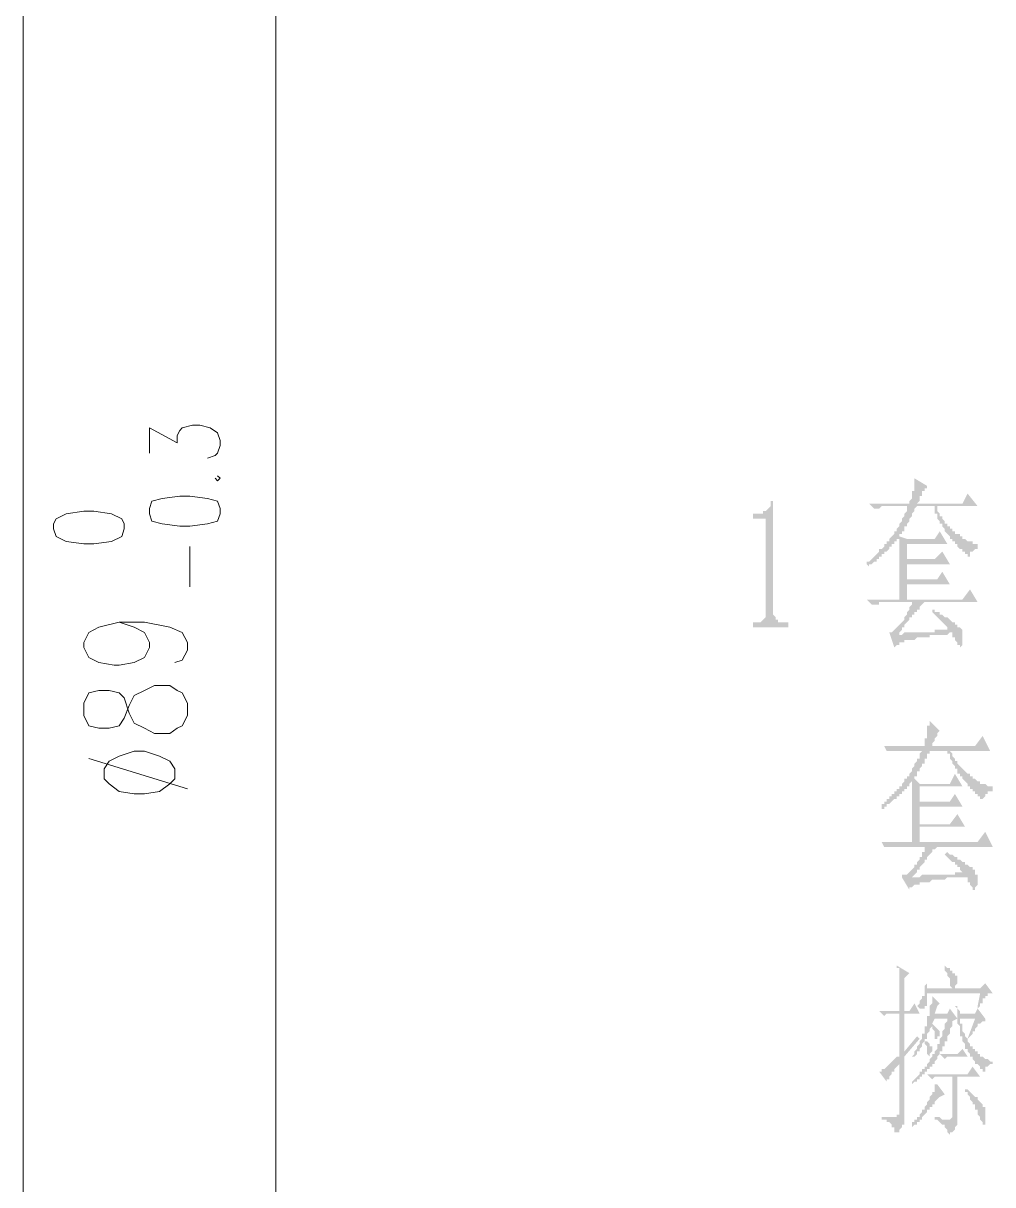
# Model space of a CAD drawing. Header units: millimetres. Extents: x 0 to 275, y 0 to 194.
# Drawn here: x 181.48 to 205.87, y 105.78 to 135 of the extents above; entities that cross this region are included whole.
import ezdxf

# ---------------------------------------------------------------- set-up
doc = ezdxf.new("R2010")
doc.units = ezdxf.units.MM

msp = doc.modelspace()

# ---------------------------------------------------------------- hatches: boundary and pattern name
h = msp.add_hatch(color=0)
h.dxf.hatch_style = 2
h.paths.add_polyline_path([(202.7555, 122.914833), (202.8825, 122.787833), (202.946, 122.787833), (203.0095, 122.787833), (203.073, 122.851333), (203.1365, 122.851333), (203.708, 122.851333), (203.708, 122.787833), (203.708, 122.724333), (203.6445, 122.660833), (203.6445, 122.597333), (203.581, 122.533833), (203.581, 122.470333), (203.5175, 122.406833), (203.5175, 122.343333), (203.454, 122.279833), (203.454, 122.216333), (203.3905, 122.216333), (203.3905, 122.152833), (203.327, 122.089333), (203.2635, 122.025833), (203.2635, 121.962333), (203.2, 121.962333), (203.2, 121.898833), (203.1365, 121.898833), (203.1365, 121.835333), (203.073, 121.771833), (203.0095, 121.771833), (203.0095, 121.708333), (202.946, 121.644833), (202.8825, 121.581333), (202.819, 121.517833), (202.7555, 121.454333), (202.692, 121.454333), (202.692, 121.390833), (202.7555, 121.327333), (202.7555, 121.390833), (202.819, 121.390833), (202.8825, 121.454333), (202.946, 121.454333), (202.946, 121.517833), (203.0095, 121.517833), (203.0095, 121.581333), (203.073, 121.581333), (203.073, 121.644833), (203.1365, 121.644833), (203.1365, 121.708333), (203.2, 121.708333), (203.2635, 121.771833), (203.2635, 121.835333), (203.327, 121.835333), (203.327, 121.898833), (203.3905, 121.898833), (203.3905, 121.962333), (203.454, 121.962333), (203.454, 122.025833), (203.5175, 122.025833), (203.5175, 122.089333), (203.5175, 120.501833), (202.692, 120.501833), (202.819, 120.374833), (202.8825, 120.374833), (202.946, 120.374833), (203.0095, 120.374833), (203.0095, 120.438333), (203.073, 120.438333), (203.835, 120.438333), (203.835, 120.374833), (203.7715, 120.311333), (203.7715, 120.247833), (203.708, 120.184333), (203.708, 120.120833), (203.6445, 120.057333), (203.6445, 119.993833), (203.581, 119.930333), (203.5175, 119.866833), (203.454, 119.803333), (203.3905, 119.739833), (203.327, 119.676333), (203.2635, 119.676333), (203.3905, 119.295333), (203.454, 119.358833), (203.5175, 119.358833), (203.5175, 119.422333), (203.581, 119.422333), (203.6445, 119.422333), (203.6445, 119.485833), (203.708, 119.485833), (203.7715, 119.485833), (203.835, 119.485833), (203.8985, 119.485833), (203.962, 119.549333), (204.0255, 119.549333), (204.089, 119.549333), (204.1525, 119.549333), (204.216, 119.549333), (204.2795, 119.549333), (204.2795, 119.612833), (204.343, 119.612833), (204.4065, 119.612833), (204.47, 119.612833), (204.5335, 119.612833), (204.597, 119.612833), (204.6605, 119.612833), (204.724, 119.612833), (204.7875, 119.676333), (204.851, 119.676333), (204.851, 119.612833), (204.851, 119.549333), (204.9145, 119.549333), (204.9145, 119.485833), (204.978, 119.422333), (204.978, 119.358833), (205.0415, 119.358833), (205.0415, 119.295333), (205.105, 119.358833), (205.105, 119.422333), (205.105, 119.485833), (205.105, 119.549333), (205.105, 119.612833), (205.105, 119.676333), (205.105, 119.739833), (205.0415, 119.803333), (204.978, 119.803333), (204.978, 119.866833), (204.9145, 119.866833), (204.9145, 119.930333), (204.851, 119.930333), (204.7875, 119.993833), (204.724, 120.057333), (204.6605, 120.057333), (204.597, 120.120833), (204.5335, 120.120833), (204.5335, 120.184333), (204.47, 120.184333), (204.4065, 120.184333), (204.4065, 120.247833), (204.343, 120.247833), (204.343, 120.184333), (204.4065, 120.120833), (204.47, 120.057333), (204.5335, 119.993833), (204.597, 119.930333), (204.6605, 119.866833), (204.724, 119.803333), (204.724, 119.739833), (204.7875, 119.739833), (204.724, 119.739833), (204.6605, 119.739833), (204.597, 119.739833), (204.5335, 119.739833), (204.47, 119.739833), (204.4065, 119.739833), (204.4065, 119.676333), (204.343, 119.676333), (204.2795, 119.676333), (204.216, 119.676333), (204.1525, 119.676333), (204.089, 119.676333), (204.0255, 119.676333), (203.962, 119.676333), (203.8985, 119.676333), (203.835, 119.676333), (203.7715, 119.676333), (203.708, 119.676333), (203.6445, 119.676333), (203.581, 119.612833), (203.5175, 119.612833), (203.5175, 119.676333), (203.581, 119.739833), (203.581, 119.803333), (203.6445, 119.803333), (203.6445, 119.866833), (203.708, 119.930333), (203.7715, 119.993833), (203.7715, 120.057333), (203.835, 120.057333), (203.835, 120.120833), (203.8985, 120.120833), (203.8985, 120.184333), (203.962, 120.184333), (203.962, 120.247833), (204.0255, 120.247833), (204.0255, 120.311333), (204.089, 120.374833), (204.1525, 120.438333), (205.486, 120.438333), (205.2955, 120.755833), (205.105, 120.501833), (203.708, 120.501833), (203.708, 120.882833), (204.7875, 120.882833), (204.597, 121.200333), (204.47, 121.009833), (203.708, 121.009833), (203.708, 121.390833), (204.7875, 121.390833), (204.597, 121.708333), (204.4065, 121.517833), (203.708, 121.517833), (203.708, 121.898833), (204.724, 121.898833), (204.5335, 122.216333), (204.4065, 122.025833), (203.708, 122.025833), (203.5175, 122.089333), (203.5175, 122.152833), (203.581, 122.152833), (203.581, 122.216333), (203.6445, 122.216333), (203.6445, 122.279833), (203.6445, 122.343333), (203.708, 122.343333), (203.708, 122.406833), (203.7715, 122.470333), (203.7715, 122.533833), (203.835, 122.597333), (203.835, 122.660833), (203.8985, 122.724333), (203.8985, 122.787833), (203.962, 122.851333), (204.4065, 122.851333), (204.4065, 122.787833), (204.4065, 122.724333), (204.4065, 122.660833), (204.47, 122.660833), (204.47, 122.597333), (204.47, 122.533833), (204.5335, 122.470333), (204.5335, 122.406833), (204.597, 122.406833), (204.597, 122.343333), (204.6605, 122.279833), (204.6605, 122.216333), (204.724, 122.152833), (204.7875, 122.089333), (204.7875, 122.025833), (204.851, 122.025833), (204.851, 121.962333), (204.9145, 121.962333), (204.9145, 121.898833), (204.978, 121.898833), (204.978, 121.835333), (205.0415, 121.771833), (205.105, 121.771833), (205.105, 121.708333), (205.1685, 121.708333), (205.1685, 121.644833), (205.232, 121.644833), (205.232, 121.581333), (205.2955, 121.581333), (205.2955, 121.644833), (205.2955, 121.708333), (205.359, 121.708333), (205.4225, 121.771833), (205.486, 121.771833), (205.486, 121.898833), (205.4225, 121.898833), (205.359, 121.898833), (205.359, 121.962333), (205.2955, 121.962333), (205.232, 121.962333), (205.1685, 122.025833), (205.105, 122.025833), (205.105, 122.089333), (205.0415, 122.089333), (205.0415, 122.152833), (204.978, 122.152833), (204.9145, 122.152833), (204.9145, 122.216333), (204.851, 122.216333), (204.851, 122.279833), (204.7875, 122.279833), (204.7875, 122.343333), (204.724, 122.343333), (204.724, 122.406833), (204.6605, 122.406833), (204.6605, 122.470333), (204.597, 122.533833), (204.597, 122.597333), (204.5335, 122.597333), (204.5335, 122.660833), (204.47, 122.724333), (204.47, 122.787833), (204.47, 122.851333), (204.4065, 122.851333), (205.486, 122.851333), (205.232, 123.168833), (205.105, 122.914833), (203.962, 122.914833), (204.0255, 122.978333), (204.0255, 123.041833), (204.0255, 123.105333), (204.089, 123.105333), (204.089, 123.168833), (204.089, 123.232333), (204.1525, 123.232333), (204.1525, 123.295833), (204.216, 123.295833), (204.216, 123.359333), (203.8985, 123.549833), (203.8985, 123.486333), (203.8985, 123.422833), (203.8985, 123.359333), (203.8985, 123.295833), (203.8985, 123.232333), (203.835, 123.232333), (203.835, 123.168833), (203.835, 123.105333), (203.835, 123.041833), (203.7715, 122.978333), (203.7715, 122.914833)])
h = msp.add_hatch(color=0)
h.dxf.hatch_style = 2
h.paths.add_polyline_path([(200.3425, 122.978333), (200.3425, 120.247833), (200.3425, 120.184333), (200.3425, 120.120833), (200.406, 120.057333), (200.406, 119.993833), (200.4695, 119.993833), (200.4695, 119.930333), (200.533, 119.930333), (200.5965, 119.930333), (200.7235, 119.930333), (200.7235, 119.803333), (199.8345, 119.803333), (199.8345, 119.930333), (199.9615, 119.930333), (200.025, 119.930333), (200.0885, 119.993833), (200.152, 120.057333), (200.152, 120.120833), (200.152, 120.184333), (200.152, 120.247833), (200.152, 122.406833), (200.152, 122.470333), (200.152, 122.533833), (200.0885, 122.533833), (200.025, 122.533833), (199.8345, 122.533833), (199.8345, 122.660833), (199.9615, 122.660833), (200.025, 122.660833), (200.0885, 122.660833), (200.0885, 122.724333), (200.152, 122.724333), (200.2155, 122.787833), (200.279, 122.851333), (200.279, 122.914833), (200.279, 122.978333)])
h = msp.add_hatch(color=0)
h.dxf.hatch_style = 2
h.paths.add_polyline_path([(203.1365, 116.818833), (203.2, 116.691833), (203.2635, 116.691833), (203.327, 116.691833), (203.3905, 116.691833), (203.454, 116.691833), (204.089, 116.691833), (204.0255, 116.628333), (204.0255, 116.564833), (204.0255, 116.501333), (203.962, 116.501333), (203.962, 116.437833), (203.8985, 116.374333), (203.8985, 116.310833), (203.835, 116.247333), (203.835, 116.183833), (203.7715, 116.120333), (203.7715, 116.056833), (203.708, 116.056833), (203.708, 115.993333), (203.6445, 115.993333), (203.6445, 115.929833), (203.581, 115.866333), (203.581, 115.802833), (203.5175, 115.802833), (203.5175, 115.739333), (203.454, 115.739333), (203.454, 115.675833), (203.3905, 115.675833), (203.3905, 115.612333), (203.327, 115.612333), (203.327, 115.548833), (203.2635, 115.548833), (203.2635, 115.485333), (203.2, 115.485333), (203.2, 115.421833), (203.1365, 115.421833), (203.1365, 115.358333), (203.073, 115.358333), (203.073, 115.294833), (203.073, 115.231333), (203.1365, 115.231333), (203.1365, 115.294833), (203.2, 115.294833), (203.2, 115.358333), (203.2635, 115.358333), (203.327, 115.421833), (203.3905, 115.485333), (203.454, 115.485333), (203.454, 115.548833), (203.5175, 115.548833), (203.5175, 115.612333), (203.581, 115.612333), (203.581, 115.675833), (203.6445, 115.675833), (203.6445, 115.739333), (203.708, 115.739333), (203.708, 115.802833), (203.7715, 115.802833), (203.7715, 115.866333), (203.835, 115.929833), (203.835, 115.993333), (203.835, 114.405833), (203.073, 114.405833), (203.1365, 114.278833), (203.2, 114.278833), (203.2635, 114.278833), (203.327, 114.278833), (203.3905, 114.278833), (204.1525, 114.278833), (204.1525, 114.215333), (204.1525, 114.151833), (204.089, 114.151833), (204.089, 114.088333), (204.089, 114.024833), (204.0255, 114.024833), (204.0255, 113.961333), (203.962, 113.897833), (203.962, 113.834333), (203.8985, 113.834333), (203.8985, 113.770833), (203.835, 113.707333), (203.7715, 113.643833), (203.708, 113.580333), (203.6445, 113.580333), (203.581, 113.580333), (203.581, 113.516833), (203.7715, 113.199333), (203.7715, 113.262833), (203.835, 113.262833), (203.8985, 113.326333), (203.962, 113.326333), (204.0255, 113.326333), (204.0255, 113.389833), (204.089, 113.389833), (204.1525, 113.389833), (204.216, 113.389833), (204.2795, 113.389833), (204.343, 113.453333), (204.4065, 113.453333), (204.47, 113.453333), (204.5335, 113.453333), (204.597, 113.453333), (204.6605, 113.453333), (204.724, 113.516833), (204.7875, 113.516833), (204.851, 113.516833), (204.9145, 113.516833), (204.978, 113.516833), (205.0415, 113.516833), (205.105, 113.516833), (205.1685, 113.516833), (205.232, 113.516833), (205.232, 113.453333), (205.232, 113.389833), (205.2955, 113.389833), (205.2955, 113.326333), (205.359, 113.262833), (205.359, 113.199333), (205.4225, 113.199333), (205.4225, 113.262833), (205.486, 113.326333), (205.486, 113.389833), (205.486, 113.453333), (205.486, 113.516833), (205.486, 113.580333), (205.4225, 113.580333), (205.4225, 113.643833), (205.4225, 113.707333), (205.359, 113.707333), (205.359, 113.770833), (205.2955, 113.770833), (205.232, 113.834333), (205.1685, 113.834333), (205.1685, 113.897833), (205.105, 113.897833), (205.0415, 113.961333), (204.978, 113.961333), (204.978, 114.024833), (204.9145, 114.024833), (204.851, 114.088333), (204.7875, 114.088333), (204.724, 114.151833), (204.6605, 114.088333), (204.724, 114.024833), (204.7875, 113.961333), (204.851, 113.897833), (204.9145, 113.897833), (204.9145, 113.834333), (204.978, 113.834333), (204.978, 113.770833), (205.0415, 113.770833), (205.0415, 113.707333), (205.105, 113.643833), (205.0415, 113.643833), (204.978, 113.643833), (204.9145, 113.643833), (204.9145, 113.580333), (204.851, 113.580333), (204.7875, 113.580333), (204.724, 113.580333), (204.6605, 113.580333), (204.597, 113.580333), (204.5335, 113.580333), (204.47, 113.580333), (204.4065, 113.580333), (204.343, 113.580333), (204.2795, 113.580333), (204.216, 113.580333), (204.1525, 113.580333), (204.089, 113.580333), (204.0255, 113.516833), (203.962, 113.516833), (203.8985, 113.516833), (203.835, 113.516833), (203.8985, 113.580333), (203.962, 113.643833), (203.962, 113.707333), (204.0255, 113.707333), (204.0255, 113.770833), (204.089, 113.834333), (204.1525, 113.897833), (204.1525, 113.961333), (204.216, 113.961333), (204.216, 114.024833), (204.2795, 114.088333), (204.343, 114.151833), (204.343, 114.215333), (204.4065, 114.215333), (204.47, 114.278833), (205.867, 114.278833), (205.6765, 114.659833), (205.486, 114.405833), (204.0255, 114.405833), (204.0255, 114.786833), (205.1685, 114.786833), (204.978, 115.104333), (204.7875, 114.850333), (204.0255, 114.850333), (204.0255, 115.294833), (205.105, 115.294833), (204.9145, 115.612333), (204.7875, 115.421833), (204.0255, 115.421833), (204.0255, 115.802833), (205.105, 115.802833), (204.9145, 116.120333), (204.7875, 115.866333), (204.0255, 115.866333), (203.8985, 115.993333), (203.8985, 116.056833), (203.962, 116.056833), (203.962, 116.120333), (203.962, 116.183833), (204.0255, 116.183833), (204.0255, 116.247333), (204.089, 116.310833), (204.089, 116.374333), (204.1525, 116.374333), (204.1525, 116.437833), (204.1525, 116.501333), (204.216, 116.501333), (204.216, 116.564833), (204.216, 116.628333), (204.2795, 116.628333), (204.2795, 116.691833), (204.724, 116.691833), (204.724, 116.628333), (204.7875, 116.628333), (204.7875, 116.564833), (204.7875, 116.501333), (204.851, 116.437833), (204.851, 116.374333), (204.9145, 116.310833), (204.9145, 116.247333), (204.978, 116.247333), (204.978, 116.183833), (204.978, 116.120333), (205.0415, 116.120333), (205.0415, 116.056833), (205.105, 116.056833), (205.105, 115.993333), (205.1685, 115.929833), (205.232, 115.866333), (205.232, 115.802833), (205.2955, 115.802833), (205.2955, 115.739333), (205.359, 115.739333), (205.359, 115.675833), (205.4225, 115.675833), (205.4225, 115.612333), (205.486, 115.612333), (205.486, 115.548833), (205.5495, 115.548833), (205.5495, 115.485333), (205.613, 115.485333), (205.6765, 115.548833), (205.6765, 115.612333), (205.74, 115.612333), (205.74, 115.675833), (205.8035, 115.675833), (205.867, 115.675833), (205.867, 115.802833), (205.8035, 115.802833), (205.74, 115.802833), (205.6765, 115.866333), (205.613, 115.866333), (205.5495, 115.866333), (205.5495, 115.929833), (205.486, 115.929833), (205.4225, 115.993333), (205.359, 115.993333), (205.359, 116.056833), (205.2955, 116.056833), (205.2955, 116.120333), (205.232, 116.120333), (205.1685, 116.183833), (205.105, 116.247333), (205.0415, 116.310833), (204.978, 116.374333), (204.978, 116.437833), (204.9145, 116.437833), (204.9145, 116.501333), (204.851, 116.564833), (204.851, 116.628333), (204.7875, 116.691833), (205.8035, 116.691833), (205.613, 117.072833), (205.4225, 116.818833), (204.343, 116.818833), (204.343, 116.882333), (204.4065, 116.945833), (204.4065, 117.009333), (204.47, 117.072833), (204.47, 117.136333), (204.5335, 117.199833), (204.2795, 117.453833), (204.2795, 117.390333), (204.2795, 117.326833), (204.216, 117.326833), (204.216, 117.263333), (204.216, 117.199833), (204.216, 117.136333), (204.216, 117.072833), (204.216, 117.009333), (204.1525, 117.009333), (204.1525, 116.945833), (204.1525, 116.882333), (204.1525, 116.818833)])
h = msp.add_hatch(color=0)
h.paths.add_polyline_path([(205.486, 110.278333), (205.486, 110.214833), (205.5495, 110.278333), (205.5495, 110.341833), (205.613, 110.341833), (205.613, 110.405333), (205.613, 110.468833), (205.6765, 110.468833), (205.6765, 110.532333), (205.74, 110.532333), (205.74, 110.595833), (205.8035, 110.595833), (205.867, 110.595833), (205.6765, 110.849833), (205.5495, 110.722833), (204.9145, 110.722833), (204.9145, 110.786333), (204.978, 110.849833), (204.978, 110.913333), (204.978, 110.976833), (204.978, 111.040333), (204.9145, 111.040333), (204.9145, 111.103833), (204.851, 111.103833), (204.851, 111.167333), (204.7875, 111.167333), (204.7875, 111.230833), (204.724, 111.230833), (204.6605, 111.294333), (204.6605, 111.230833), (204.6605, 111.167333), (204.724, 111.103833), (204.724, 111.040333), (204.7875, 110.976833), (204.7875, 110.913333), (204.7875, 110.849833), (204.7875, 110.786333), (204.851, 110.722833), (204.216, 110.722833), (204.216, 110.913333), (204.216, 110.849833), (204.1525, 110.786333), (204.1525, 110.722833), (204.1525, 110.659333), (204.1525, 110.595833), (204.1525, 110.532333), (204.089, 110.532333), (204.089, 110.468833), (204.0255, 110.405333), (204.0255, 110.341833), (203.962, 110.278333), (204.0255, 110.214833), (204.089, 110.214833), (204.1525, 110.214833), (204.1525, 110.278333), (204.216, 110.278333), (204.216, 110.341833), (204.216, 110.405333), (204.216, 110.468833), (204.216, 110.532333), (204.216, 110.595833), (205.5495, 110.595833)])
h.paths.add_polyline_path([(204.343, 109.770333), (204.343, 109.706833), (204.4065, 109.643333), (204.4065, 109.579833), (204.4065, 109.516333), (204.4065, 109.452833), (204.47, 109.452833), (204.47, 109.516333), (204.5335, 109.516333), (204.5335, 109.579833), (204.5335, 109.643333), (204.47, 109.706833), (204.4065, 109.770333), (204.343, 109.833833), (204.4065, 109.960833), (204.724, 109.960833), (204.724, 109.897333), (204.6605, 109.833833), (204.6605, 109.770333), (204.6605, 109.706833), (204.597, 109.643333), (204.597, 109.579833), (204.597, 109.516333), (204.5335, 109.452833), (204.5335, 109.389333), (204.5335, 109.325833), (204.47, 109.325833), (204.47, 109.262333), (204.47, 109.198833), (204.4065, 109.135333), (204.4065, 109.071833), (204.343, 109.071833), (204.343, 109.008333), (204.2795, 108.944833), (204.2795, 108.881333), (204.216, 108.817833), (204.216, 108.754333), (204.1525, 108.754333), (204.1525, 108.690833), (204.089, 108.690833), (204.089, 108.627333), (204.0255, 108.627333), (204.0255, 108.563833), (203.962, 108.500333), (203.8985, 108.436833), (203.835, 108.373333), (203.835, 108.309833), (203.8985, 108.373333), (203.962, 108.373333), (203.962, 108.436833), (204.0255, 108.436833), (204.0255, 108.500333), (204.089, 108.500333), (204.089, 108.563833), (204.1525, 108.563833), (204.1525, 108.627333), (204.216, 108.627333), (204.216, 108.690833), (204.2795, 108.690833), (204.2795, 108.754333), (204.343, 108.754333), (204.343, 108.817833), (204.4065, 108.817833), (204.4065, 108.881333), (204.47, 108.944833), (204.47, 109.008333), (204.5335, 109.071833), (204.6605, 108.944833), (204.724, 109.008333), (205.232, 109.008333), (205.105, 109.198833), (204.978, 109.071833), (204.5335, 109.071833), (204.5335, 109.135333), (204.597, 109.135333), (204.597, 109.198833), (204.597, 109.262333), (204.6605, 109.262333), (204.6605, 109.325833), (204.6605, 109.389333), (204.724, 109.389333), (204.724, 109.452833), (204.724, 109.516333), (204.7875, 109.579833), (204.7875, 109.643333), (204.7875, 109.706833), (204.851, 109.770333), (204.851, 109.833833), (204.851, 109.897333), (204.978, 109.960833), (204.7875, 110.214833), (204.724, 110.087833), (204.4065, 110.087833), (204.47, 110.278333), (204.5335, 110.341833), (204.343, 110.532333), (204.343, 110.468833), (204.343, 110.405333), (204.343, 110.341833), (204.2795, 110.278333), (204.2795, 110.214833), (204.2795, 110.151333), (204.2795, 110.087833), (204.2795, 110.024333), (204.216, 110.024333), (204.216, 109.960833), (204.216, 109.897333), (204.216, 109.833833), (204.216, 109.770333), (204.1525, 109.770333), (204.1525, 109.706833), (204.1525, 109.643333), (204.1525, 109.579833), (204.089, 109.579833), (204.089, 109.516333), (204.089, 109.452833), (204.0255, 109.389333), (204.0255, 109.325833), (203.962, 109.262333), (203.962, 109.198833), (203.8985, 109.135333), (203.8985, 109.071833), (203.835, 109.008333), (203.8985, 109.008333), (203.962, 109.071833), (203.962, 109.135333), (204.0255, 109.135333), (204.0255, 109.198833), (204.089, 109.262333), (204.089, 109.325833), (204.1525, 109.389333), (204.1525, 109.325833), (204.216, 109.262333), (204.216, 109.198833), (204.216, 109.135333), (204.216, 109.071833), (204.2795, 109.008333), (204.2795, 109.071833), (204.343, 109.135333), (204.343, 109.198833), (204.343, 109.262333), (204.2795, 109.262333), (204.2795, 109.325833), (204.216, 109.389333), (204.1525, 109.389333), (204.1525, 109.452833), (204.216, 109.452833), (204.216, 109.516333), (204.216, 109.579833), (204.2795, 109.643333), (204.2795, 109.706833)])
h.paths.add_polyline_path([(204.216, 108.563833), (204.343, 108.436833), (204.4065, 108.500333), (204.851, 108.500333), (204.851, 107.547833), (204.851, 107.484333), (204.7875, 107.420833), (204.724, 107.420833), (204.6605, 107.420833), (204.597, 107.420833), (204.5335, 107.484333), (204.47, 107.484333), (204.4065, 107.484333), (204.4065, 107.420833), (204.47, 107.420833), (204.5335, 107.357333), (204.597, 107.293833), (204.6605, 107.293833), (204.6605, 107.230333), (204.724, 107.166833), (204.724, 107.103333), (204.7875, 107.039833), (204.7875, 107.103333), (204.851, 107.103333), (204.9145, 107.166833), (204.9145, 107.230333), (204.978, 107.293833), (204.978, 107.357333), (204.978, 107.420833), (204.978, 107.484333), (204.978, 108.500333), (205.5495, 108.500333), (205.359, 108.754333), (205.232, 108.563833)])
h.paths.add_polyline_path([(204.47, 108.309833), (204.4065, 108.309833), (204.4065, 108.246333), (204.4065, 108.182833), (204.4065, 108.119333), (204.343, 108.119333), (204.343, 108.055833), (204.2795, 107.992333), (204.2795, 107.928833), (204.216, 107.865333), (204.216, 107.801833), (204.1525, 107.738333), (204.1525, 107.674833), (204.089, 107.674833), (204.089, 107.611333), (204.0255, 107.547833), (204.0255, 107.484333), (203.962, 107.484333), (203.962, 107.420833), (203.8985, 107.420833), (203.8985, 107.357333), (203.835, 107.357333), (203.835, 107.293833), (203.835, 107.230333), (203.8985, 107.293833), (203.962, 107.293833), (203.962, 107.357333), (204.0255, 107.357333), (204.0255, 107.420833), (204.089, 107.420833), (204.089, 107.484333), (204.1525, 107.547833), (204.216, 107.611333), (204.216, 107.674833), (204.2795, 107.674833), (204.2795, 107.738333), (204.343, 107.738333), (204.343, 107.801833), (204.4065, 107.801833), (204.4065, 107.865333), (204.47, 107.928833), (204.5335, 107.992333), (204.6605, 108.055833)])
h.paths.add_polyline_path([(205.1685, 108.246333), (205.1685, 108.182833), (205.1685, 108.119333), (205.232, 108.119333), (205.232, 108.055833), (205.2955, 107.992333), (205.2955, 107.928833), (205.359, 107.865333), (205.359, 107.801833), (205.4225, 107.801833), (205.4225, 107.738333), (205.4225, 107.674833), (205.486, 107.674833), (205.486, 107.611333), (205.486, 107.547833), (205.5495, 107.484333), (205.5495, 107.420833), (205.613, 107.357333), (205.613, 107.293833), (205.6765, 107.293833), (205.6765, 107.357333), (205.6765, 107.420833), (205.6765, 107.484333), (205.6765, 107.547833), (205.6765, 107.611333), (205.6765, 107.674833), (205.6765, 107.738333), (205.613, 107.738333), (205.613, 107.801833), (205.5495, 107.865333), (205.486, 107.928833), (205.486, 107.992333), (205.4225, 107.992333), (205.359, 108.055833), (205.2955, 108.119333), (205.232, 108.182833), (205.1685, 108.182833)])
h.paths.add_polyline_path([(204.978, 110.278333), (204.9145, 110.278333), (204.978, 110.214833), (204.978, 110.151333), (204.978, 110.087833), (204.978, 110.024333), (204.978, 109.960833), (204.978, 109.897333), (204.978, 109.833833), (205.0415, 109.770333), (205.0415, 109.706833), (205.0415, 109.643333), (205.0415, 109.579833), (205.0415, 109.516333), (205.105, 109.516333), (205.105, 109.452833), (205.105, 109.389333), (205.1685, 109.325833), (205.1685, 109.262333), (205.1685, 109.198833), (205.232, 109.198833), (205.232, 109.135333), (205.2955, 109.071833), (205.2955, 109.008333), (205.359, 109.008333), (205.359, 108.944833), (205.4225, 108.881333), (205.4225, 108.817833), (205.486, 108.817833), (205.5495, 108.754333), (205.5495, 108.690833), (205.613, 108.690833), (205.613, 108.627333), (205.6765, 108.627333), (205.6765, 108.690833), (205.6765, 108.754333), (205.74, 108.754333), (205.8035, 108.817833), (205.867, 108.817833), (205.867, 108.881333), (205.8035, 108.881333), (205.74, 108.944833), (205.6765, 108.944833), (205.613, 109.008333), (205.5495, 109.008333), (205.5495, 109.071833), (205.486, 109.071833), (205.486, 109.135333), (205.4225, 109.135333), (205.4225, 109.198833), (205.359, 109.198833), (205.359, 109.262333), (205.2955, 109.262333), (205.2955, 109.325833), (205.232, 109.389333), (205.232, 109.452833), (205.2955, 109.516333), (205.359, 109.579833), (205.359, 109.643333), (205.4225, 109.643333), (205.4225, 109.706833), (205.486, 109.770333), (205.486, 109.833833), (205.5495, 109.833833), (205.613, 109.897333), (205.6765, 109.897333), (205.6765, 109.960833), (205.486, 110.214833), (205.4225, 110.087833), (205.0415, 110.087833), (205.0415, 110.151333), (204.978, 110.214833)])
h.paths.add_polyline_path([(205.232, 109.452833), (205.1685, 109.516333), (205.1685, 109.579833), (205.105, 109.643333), (205.105, 109.706833), (205.105, 109.770333), (205.105, 109.833833), (205.0415, 109.833833), (205.0415, 109.897333), (205.0415, 109.960833), (205.4225, 109.960833)])
h.paths.add_polyline_path([(203.5175, 108.817833), (203.5175, 107.611333), (203.5175, 107.547833), (203.454, 107.547833), (203.454, 107.484333), (203.3905, 107.484333), (203.327, 107.484333), (203.2635, 107.484333), (203.2, 107.484333), (203.1365, 107.484333), (203.073, 107.484333), (203.073, 107.547833), (203.073, 107.420833), (203.1365, 107.420833), (203.2, 107.420833), (203.2, 107.357333), (203.2635, 107.357333), (203.327, 107.293833), (203.327, 107.230333), (203.3905, 107.230333), (203.3905, 107.166833), (203.3905, 107.103333), (203.454, 107.103333), (203.5175, 107.103333), (203.5175, 107.166833), (203.581, 107.230333), (203.581, 107.293833), (203.6445, 107.293833), (203.6445, 107.357333), (203.6445, 107.420833), (203.6445, 107.484333), (203.6445, 107.547833), (203.6445, 109.008333), (204.0255, 109.452833), (203.962, 109.516333), (203.6445, 109.135333), (203.6445, 110.087833), (204.0255, 110.087833), (203.8985, 110.341833), (203.7715, 110.151333), (203.6445, 110.151333), (203.6445, 110.976833), (203.7715, 111.103833), (203.454, 111.294333), (203.454, 111.230833), (203.5175, 111.230833), (203.5175, 111.167333), (203.5175, 111.103833), (203.5175, 111.040333), (203.5175, 110.976833), (203.5175, 110.913333), (203.5175, 110.849833), (203.5175, 110.786333), (203.5175, 110.722833), (203.5175, 110.659333), (203.5175, 110.595833), (203.5175, 110.532333), (203.5175, 110.468833), (203.5175, 110.405333), (203.5175, 110.341833), (203.5175, 110.278333), (203.5175, 110.214833), (203.5175, 110.151333), (203.0095, 110.151333), (203.1365, 110.024333), (203.2, 110.087833), (203.5175, 110.087833), (203.5175, 109.008333), (203.454, 109.008333), (203.3905, 108.944833), (203.327, 108.881333), (203.2635, 108.817833), (203.2, 108.754333), (203.1365, 108.690833), (203.073, 108.690833), (203.073, 108.627333), (203.0095, 108.627333), (203.2, 108.373333), (203.2, 108.436833), (203.2635, 108.436833), (203.2635, 108.500333), (203.327, 108.563833), (203.327, 108.627333), (203.3905, 108.627333), (203.3905, 108.690833), (203.454, 108.754333)])

# ---------------------------------------------------------------- linework, layer by layer
at = {"color": 0, "lineweight": 0}
for points in [[(187.833, 158.855833), (187.833, 81.004833)], [(181.483, 81.893833), (181.483, 157.966833)], [(184.658, 124.184833), (184.658, 124.819833), (185.3565, 124.438833), (185.3565, 124.629333), (185.42, 124.756333), (185.4835, 124.819833), (185.7375, 124.883333), (185.928, 124.883333), (186.182, 124.819833), (186.3725, 124.692833), (186.436, 124.502333), (186.436, 124.375333), (186.3725, 124.184833), (186.309, 124.121333), (186.1185, 124.057833)], [(186.309, 123.549833), (186.3725, 123.486333), (186.436, 123.549833), (186.3725, 123.613333)], [(185.674, 120.819333), (185.674, 121.835333)], [(183.896, 119.930333), (184.277, 119.803333), (184.531, 119.676333), (184.658, 119.422333), (184.658, 119.295333), (184.531, 119.041333), (184.277, 118.914333), (183.896, 118.850833), (183.769, 118.850833), (183.388, 118.914333), (183.134, 119.041333), (183.007, 119.295333), (183.007, 119.422333), (183.134, 119.676333), (183.388, 119.803333), (183.896, 119.930333), (184.531, 119.930333), (185.166, 119.803333), (185.4835, 119.676333), (185.6105, 119.422333), (185.6105, 119.231833), (185.4835, 118.977833), (185.293, 118.914333)], [(183.134, 116.501333), (185.6105, 115.739333)]]:
    msp.add_lwpolyline(points, dxfattribs=at)
for points in [[(184.658, 122.660833), (184.7215, 122.470333), (184.9755, 122.406833), (185.42, 122.343333), (185.674, 122.343333), (186.1185, 122.406833), (186.3725, 122.470333), (186.436, 122.660833), (186.436, 122.787833), (186.3725, 122.978333), (186.1185, 123.041833), (185.674, 123.105333), (185.42, 123.105333), (184.9755, 123.041833), (184.7215, 122.978333), (184.658, 122.787833)], [(182.245, 122.279833), (182.3085, 122.089333), (182.5625, 121.962333), (183.007, 121.898833), (183.261, 121.898833), (183.7055, 121.962333), (183.9595, 122.089333), (184.023, 122.279833), (184.023, 122.406833), (183.9595, 122.533833), (183.7055, 122.660833), (183.261, 122.724333), (183.007, 122.724333), (182.5625, 122.660833), (182.3085, 122.533833), (182.245, 122.406833)], [(183.007, 117.580833), (183.134, 117.326833), (183.388, 117.263333), (183.642, 117.263333), (183.896, 117.326833), (184.023, 117.517333), (184.15, 117.834833), (184.277, 118.088833), (184.531, 118.215833), (184.785, 118.342833), (185.166, 118.342833), (185.3565, 118.215833), (185.4835, 118.152333), (185.6105, 117.898333), (185.6105, 117.580833), (185.4835, 117.326833), (185.3565, 117.263333), (185.166, 117.136333), (184.785, 117.136333), (184.531, 117.263333), (184.277, 117.390333), (184.15, 117.644333), (184.023, 118.025333), (183.896, 118.152333), (183.642, 118.215833), (183.388, 118.215833), (183.134, 118.152333), (183.007, 117.898333)], [(183.515, 115.993333), (183.642, 115.866333), (183.896, 115.675833), (184.277, 115.612333), (184.531, 115.612333), (184.912, 115.675833), (185.166, 115.866333), (185.293, 115.993333), (185.293, 116.247333), (185.166, 116.437833), (184.912, 116.564833), (184.531, 116.691833), (184.277, 116.691833), (183.896, 116.564833), (183.642, 116.437833), (183.515, 116.247333)]]:
    msp.add_lwpolyline(points, close=True, dxfattribs=at)

doc.saveas('drawing.dxf')
